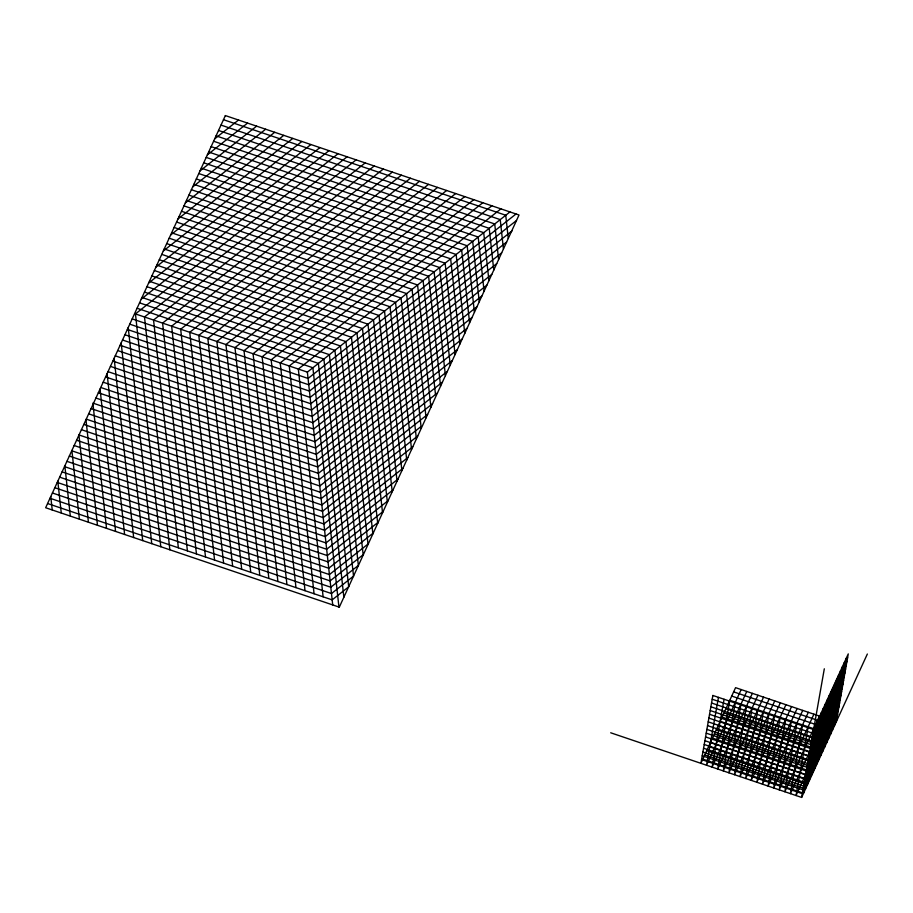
<?xml version="1.0" encoding="UTF-8"?>
<svg xmlns="http://www.w3.org/2000/svg" width="913" height="913" viewBox="0 0 913 913"><rect width="100%" height="100%" fill="white"/><g stroke="black" fill="none" stroke-linecap="round" stroke-linejoin="round"><path stroke-width="1.37" d="M718.463 697.361L706.502 765.22L741.173 689.555M724.066 699.255L712.094 767.114L746.766 691.449M729.658 701.15L717.698 769.008L752.358 693.344M735.25 703.044L723.29 770.903L757.961 695.238M740.854 704.939L728.882 772.797L763.553 697.133M746.446 706.833L734.486 774.692L769.145 699.027M752.038 708.728L740.078 776.586L774.749 700.922M757.642 710.622L745.67 778.481L780.341 702.816M763.234 712.517L751.273 780.375L785.933 704.71M768.826 714.411L756.866 782.27L791.537 706.605M774.429 716.306L762.458 784.164L797.129 708.499M780.022 718.2L768.061 786.059L802.721 710.394M785.614 720.095L773.653 787.953L808.325 712.288M791.217 721.989L779.245 789.848L813.917 714.183M796.809 723.883L784.849 791.742L819.509 716.077M802.401 725.778L790.441 793.637L844.274 676.522M808.005 727.672L796.033 795.531L830.704 719.866M610.694 732.785L801.637 797.426L824.313 668.795M815.526 725.356L803.554 793.214L702.827 759.114M817.455 721.156L805.483 789.015L704.756 754.914M819.372 716.956L807.412 784.815L706.685 750.714M821.301 712.745L809.34 780.604L708.614 746.503M823.229 708.545L811.269 776.404L710.531 742.303M825.158 704.345L813.186 772.204L712.46 738.103M827.075 700.145L815.115 768.004L714.388 733.904M829.004 695.934L817.044 763.793L716.317 729.692M830.933 691.734L818.972 759.593L718.234 725.493M832.861 687.535L820.89 755.393L720.163 721.293M834.79 683.323L822.818 751.182L722.092 717.082M836.707 679.124L824.747 746.982L724.02 712.882M838.636 674.924L826.676 742.783L725.949 708.682M840.565 670.724L828.593 738.583L712.208 699.232M842.494 666.513L830.522 734.372L729.795 700.271M844.411 662.313L832.451 730.172L731.724 696.071M846.34 658.113L834.379 725.972L733.653 691.871M812.935 733.333L847.606 657.68M846.933 661.446L812.273 737.099L711.547 702.999M846.271 665.212L811.6 740.877L710.873 706.776M845.609 668.989L810.938 744.643L710.211 710.542M844.947 672.755L810.276 748.409L709.549 714.308M843.612 680.299L808.941 755.953L708.214 721.852M842.95 684.065L808.279 759.719L707.552 725.618M842.288 687.831L807.617 763.496L706.89 729.396M841.615 691.609L806.955 767.262L706.228 733.162M840.953 695.375L806.282 771.029L705.555 736.928M840.291 699.141L805.62 774.806L704.893 740.705M839.629 702.919L804.958 778.572L704.231 744.472M838.956 706.685L804.296 782.338L703.569 748.238M838.294 710.451L803.623 786.116L702.896 752.015M837.632 714.228L802.961 789.882L702.234 755.781M836.97 717.995L802.299 793.648L701.572 759.548M801.637 797.426L867.35 654.016M214.681 138.867L238.51 120.037M207.342 154.89L247.56 123.095M200.004 170.914L256.61 126.154M192.654 186.937L265.649 129.224M185.316 202.96L274.699 132.282M177.967 218.983L283.749 135.352M170.628 235.006L292.799 138.411M163.29 251.029L301.849 141.469M155.94 267.053L310.899 144.539M148.602 283.076L319.938 147.598M141.253 299.11L328.988 150.668M338.038 153.726L135.455 313.912L160.802 546.727M347.088 156.785L144.505 316.971L169.852 549.786M356.138 159.855L153.555 320.041L178.355 547.811M365.189 162.913L162.594 323.099L187.393 550.87M374.227 165.983L171.644 326.169L196.443 553.929M383.277 169.042L180.694 329.228L205.493 556.998M392.328 172.101L189.744 332.286L214.544 560.057M401.378 175.17L198.794 335.356L223.594 563.127M410.428 178.229L207.844 338.415L232.644 566.186M419.478 181.299L216.883 341.485L241.683 569.244M428.517 184.358L225.933 344.543L250.733 572.314M437.567 187.416L234.983 347.602L259.783 575.373M446.617 190.486L244.033 350.672L268.833 578.443M455.667 193.545L253.084 353.73L277.883 581.501M464.717 196.615L262.134 356.8L286.933 584.56M473.767 199.673L271.172 359.859L295.972 587.63M482.806 202.732L280.223 362.918L305.022 590.688M491.856 205.802L289.273 365.987L314.072 593.758M500.906 208.86L298.323 369.046L323.122 596.817M134.599 313.627L307.373 372.116L509.956 211.93M516.039 213.984L308.058 378.439L132.191 318.899M516.496 220.501L308.742 384.761L129.772 324.172M512.022 230.909L309.439 391.095L127.352 329.456M506.624 242.048L310.123 397.417L124.933 334.729M501.682 252.821L310.819 403.751L122.513 340.001M496.74 263.606L311.504 410.074L120.105 345.274M491.81 274.379L312.189 416.396L117.686 350.546M486.869 285.153L312.885 422.73L115.266 355.83M481.927 295.926L313.57 429.053L112.847 361.103M476.997 306.711L314.255 435.375L110.427 366.375M472.055 317.484L314.951 441.709L108.008 371.648M467.114 328.258L315.636 448.032L105.6 376.932M462.172 339.031L316.32 454.366L103.18 382.205M457.242 349.816L317.016 460.688L100.761 387.477M452.3 360.589L317.701 467.011L98.342 392.75M447.359 371.363L318.397 473.345L95.922 398.034M442.428 382.136L319.082 479.667L92.875 403.09M437.487 392.921L319.767 486.001L91.095 408.579M432.545 403.694L320.463 492.324L88.675 413.851M427.615 414.468L321.148 498.646L86.256 419.135M421.03 426.542L321.833 504.98L83.836 424.408M417.732 436.026L322.529 511.303L81.417 429.681M412.79 446.799L323.213 517.625L79.009 434.953M407.86 457.573L323.898 523.959L76.589 440.237M402.918 468.346L324.594 530.282L74.17 445.51M397.977 479.131L325.279 536.616L71.75 450.782M393.046 489.904L325.975 542.938L69.331 456.055M388.105 500.678L326.66 549.261L66.911 461.327M383.163 511.451L327.345 555.595L64.503 466.611M378.222 522.236L328.041 561.917L62.084 471.884M373.291 533.009L328.726 568.251L59.665 477.157M368.35 543.783L329.41 574.574L57.245 482.429M363.408 554.556L330.107 580.896L54.826 487.713M358.478 565.341L330.791 587.23L52.418 492.986M353.536 576.114L331.476 593.553L49.998 498.258M348.595 586.888L332.172 599.875L47.579 503.531M223.468 119.694L505.745 215.251L508.267 238.441M221.003 125.081L500.233 219.611L503.44 248.998M218.538 130.468L494.732 223.97L498.601 259.554M216.073 135.854L489.22 228.33L493.762 270.1M213.596 141.241L483.707 232.678L488.934 280.656M211.131 146.628L478.195 237.038L484.095 291.213M208.666 152.014L472.683 241.397L479.257 301.758M206.19 157.401L467.171 245.757L474.418 312.314M203.725 162.788L461.658 250.105L469.59 322.871M201.259 168.175L456.158 254.465L464.751 333.416M198.783 173.561L450.645 258.824L459.912 343.973M196.318 178.948L445.133 263.184L455.073 354.529M193.853 184.335L439.621 267.543L450.246 365.086M191.376 189.721L434.109 271.891L445.407 375.631M188.911 195.108L428.596 276.251L440.568 386.188M186.446 200.495L423.096 280.611L435.49 394.496M183.981 205.882L417.583 284.97L430.902 407.289M181.504 211.268L412.071 289.33L426.063 417.846M179.085 216.564L406.65 293.609M176.574 222.042L401.047 298.037L416.396 438.948M174.098 227.428L395.534 302.397L411.558 449.504M171.633 232.815L390.022 306.757L406.719 460.061M169.167 238.202L384.521 311.116L401.88 470.606M166.691 243.588L379.009 315.464L397.052 481.162M164.226 248.975L373.497 319.824L392.213 491.719M161.761 254.373L367.985 324.183L387.374 502.264M159.296 259.76L362.472 328.543L382.536 512.821M156.819 265.147L356.96 332.891L377.708 523.377M154.354 270.533L351.448 337.251L372.869 533.922M151.889 275.92L345.947 341.61L368.03 544.479M149.412 281.307L340.435 345.97L363.191 555.036M146.947 286.693L334.923 350.33L358.364 565.581M144.482 292.08L329.41 354.678L353.525 576.137M142.006 297.467L323.898 359.037L348.686 586.694M139.541 302.854L318.386 363.397L343.847 597.25M137.076 308.24L312.885 367.756L338.928 607.031M708.887 718.086L809.614 752.186M406.559 293.678L421.224 428.402M307.373 372.116L332.72 604.92M128.219 327.55L151.752 543.657M121.178 342.911L142.702 540.599M114.136 358.284L133.663 537.54M107.095 373.645L124.613 534.47M100.053 389.018L115.563 531.412M93.012 404.379L106.513 528.342M85.97 419.74L97.463 525.283M78.929 435.113L88.413 522.225M71.887 450.474L79.374 519.155M64.846 465.847L70.324 516.096M57.804 481.208L61.274 513.026M50.763 496.581L52.224 509.968M712.87 695.466L700.91 763.325L735.57 687.66L836.297 721.761L848.268 653.902L813.597 729.567L712.87 695.466M225.363 115.574L45.65 507.742L339.305 607.156L519.018 215L225.363 115.574"/></g></svg>
